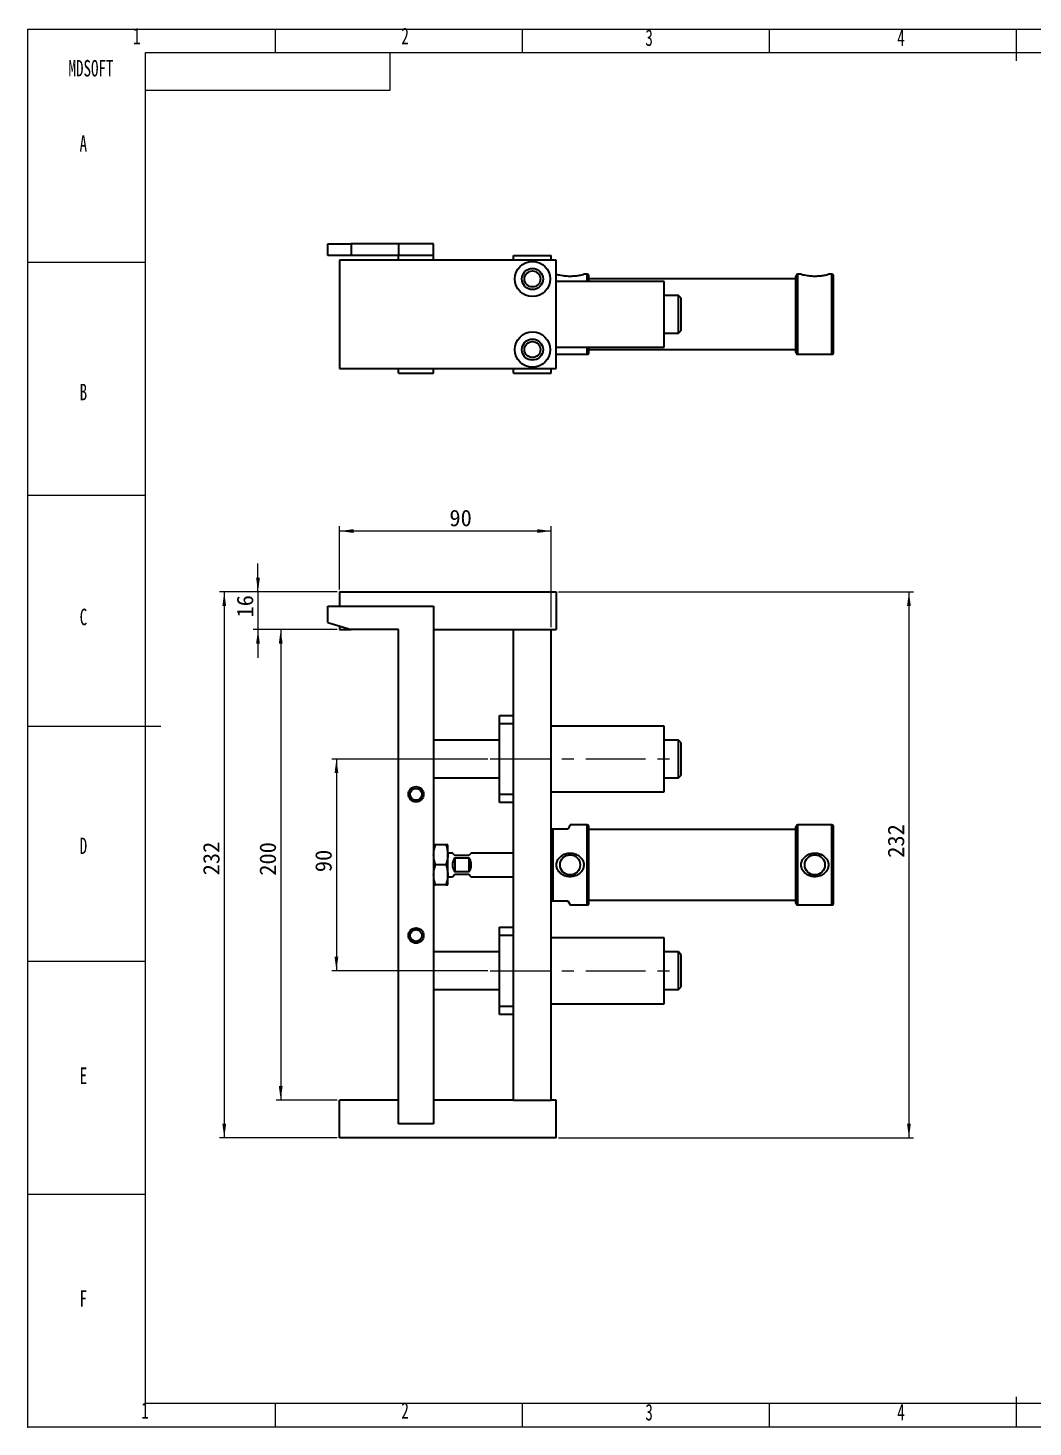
# Model space of a CAD drawing. Header units: millimetres. Extents: x -4 to 1692, y -357 to 300.
# Drawn here: x 0 to 213.6, y 0 to 297.2 of the extents above; entities that cross this region are included whole.
import ezdxf

# ---------------------------------------------------------------- set-up
doc = ezdxf.new("R2010")
doc.units = ezdxf.units.MM
doc.header["$PDSIZE"] = -1
doc.linetypes.add('CENTERX2', pattern=[20.32, 12.7, -2.54, 2.54, -2.54])
doc.styles.add('SLDTEXTSTYLE1', font='', dxfattribs={"width": 0.67})
doc.styles.add('SLDTEXTSTYLE5', font='')
doc.styles.get('SLDTEXTSTYLE1').set_extended_font_data('仿宋_GB2312')
doc.styles.get('SLDTEXTSTYLE5').set_extended_font_data('仿宋_GB2312')
doc.dimstyles.new('SLDDIMSTYLE2', dxfattribs={"dimtxt": 3.5, "dimasz": 3, "dimexe": 0, "dimexo": 0.0625, "dimgap": 0.875, "dimtad": 2, "dimlfac": 2, "dimrnd": 1e-09, "dimzin": 12, "dimdsep": 46, "dimtxsty": 'SLDTEXTSTYLE1', "dimsah": 1, "dimcen": 0.09, "dimadec": 0, "dimazin": 3, "dimtfac": 1, "dimtdec": 3, "dimtofl": 0, "dimtmove": 0, "dimatfit": 3, "dimfxl": 1, "dimfrac": 2, "dimtolj": 1, "dimtzin": 12, "dimarcsym": 0})
doc.dimstyles.new('SLDDIMSTYLE3', dxfattribs={"dimtxt": 3.5, "dimasz": 3, "dimexe": 0, "dimexo": 0.0625, "dimgap": 0.875, "dimtad": 2, "dimlfac": 2, "dimrnd": 1e-09, "dimzin": 12, "dimdsep": 46, "dimtxsty": 'SLDTEXTSTYLE1', "dimsah": 1, "dimcen": 0.09, "dimadec": 0, "dimazin": 3, "dimtfac": 1, "dimtdec": 3, "dimtmove": 0, "dimatfit": 0, "dimfxl": 1, "dimfrac": 2, "dimtolj": 1, "dimtzin": 12, "dimarcsym": 0})

# ---------------------------------------------------------------- blocks, each defined once
blk = doc.blocks.new('_D')
at = {"color": 7, "linetype": 'Continuous', "lineweight": 0, "transparency": 16777216}
for p, q in [((112.71, 177.42), (188.21, 177.42)), ((187.21, 177.42), (187.21, 61.42)), ((112.71, 61.42), (188.21, 61.42))]:
    blk.add_line(p, q, dxfattribs=at)
for points in [[(187.21, 177.42), (186.81, 174.42), (187.61, 174.42)], [(187.21, 61.42), (187.61, 64.42), (186.81, 64.42)]]:
    blk.add_solid(points, dxfattribs=at)
at = {"color": 7, "linetype": 'Continuous', "lineweight": 0, "transparency": 16777216, "insert": (182.7, 120.93), "char_height": 3.5, "attachment_point": 1, "rotation": 90, "style": 'SLDTEXTSTYLE5'}
blk.add_mtext('232', dxfattribs=at)
blk = doc.blocks.new('_D_1')
at = {"color": 7, "linetype": 'Continuous', "lineweight": 0, "transparency": 16777216}
for p, q in [((66.21, 177.92), (66.21, 191.35)), ((111.21, 190.35), (66.21, 190.35)), ((111.21, 169.92), (111.21, 191.35))]:
    blk.add_line(p, q, dxfattribs=at)
for points in [[(66.21, 190.35), (69.21, 189.95), (69.21, 190.75)], [(111.21, 190.35), (108.21, 190.75), (108.21, 189.95)]]:
    blk.add_solid(points, dxfattribs=at)
at = {"color": 7, "linetype": 'Continuous', "lineweight": 0, "transparency": 16777216, "insert": (89.56, 194.87), "char_height": 3.5, "attachment_point": 1, "style": 'SLDTEXTSTYLE5'}
blk.add_mtext('90', dxfattribs=at)
blk = doc.blocks.new('_D_2')
at = {"color": 7, "linetype": 'Continuous', "lineweight": 0, "transparency": 16777216}
for p, q in [((65.71, 169.42), (52.71, 169.42)), ((53.71, 169.42), (53.71, 69.42)), ((65.71, 69.42), (52.71, 69.42))]:
    blk.add_line(p, q, dxfattribs=at)
for points in [[(53.71, 169.42), (53.31, 166.42), (54.11, 166.42)], [(53.71, 69.42), (54.11, 72.42), (53.31, 72.42)]]:
    blk.add_solid(points, dxfattribs=at)
at = {"color": 7, "linetype": 'Continuous', "lineweight": 0, "transparency": 16777216, "insert": (49.2, 117.12), "char_height": 3.5, "attachment_point": 1, "rotation": 90, "style": 'SLDTEXTSTYLE5'}
blk.add_mtext('200', dxfattribs=at)
blk = doc.blocks.new('_D_3')
at = {"color": 7, "linetype": 'Continuous', "lineweight": 0, "transparency": 16777216}
for p, q in [((48.88, 177.42), (48.88, 183.42)), ((65.71, 177.42), (47.88, 177.42)), ((48.88, 177.42), (48.88, 169.42)), ((65.71, 169.42), (47.88, 169.42)), ((48.88, 169.42), (48.88, 163.42))]:
    blk.add_line(p, q, dxfattribs=at)
for points in [[(48.88, 177.42), (49.28, 180.42), (48.48, 180.42)], [(48.88, 169.42), (48.48, 166.42), (49.28, 166.42)]]:
    blk.add_solid(points, dxfattribs=at)
at = {"color": 7, "linetype": 'Continuous', "lineweight": 0, "transparency": 16777216, "insert": (44.37, 171.98), "char_height": 3.5, "attachment_point": 1, "rotation": 90, "style": 'SLDTEXTSTYLE5'}
blk.add_mtext('16', dxfattribs=at)
blk = doc.blocks.new('_D_4')
at = {"color": 7, "linetype": 'Continuous', "lineweight": 0, "transparency": 16777216}
for p, q in [((97.71, 141.92), (64.55, 141.92)), ((65.55, 141.92), (65.55, 96.92)), ((97.71, 96.92), (64.55, 96.92))]:
    blk.add_line(p, q, dxfattribs=at)
for points in [[(65.55, 141.92), (65.15, 138.92), (65.95, 138.92)], [(65.55, 96.92), (65.95, 99.92), (65.15, 99.92)]]:
    blk.add_solid(points, dxfattribs=at)
at = {"color": 7, "linetype": 'Continuous', "lineweight": 0, "transparency": 16777216, "insert": (61.04, 117.88), "char_height": 3.5, "attachment_point": 1, "rotation": 90, "style": 'SLDTEXTSTYLE5'}
blk.add_mtext('90', dxfattribs=at)
blk = doc.blocks.new('_D_5')
at = {"color": 7, "linetype": 'Continuous', "lineweight": 0, "transparency": 16777216}
for p, q in [((65.71, 177.42), (40.71, 177.42)), ((41.71, 177.42), (41.71, 61.42)), ((65.71, 61.42), (40.71, 61.42))]:
    blk.add_line(p, q, dxfattribs=at)
for points in [[(41.71, 177.42), (41.31, 174.42), (42.11, 174.42)], [(41.71, 61.42), (42.11, 64.42), (41.31, 64.42)]]:
    blk.add_solid(points, dxfattribs=at)
at = {"color": 7, "linetype": 'Continuous', "lineweight": 0, "transparency": 16777216, "insert": (37.2, 117.2), "char_height": 3.5, "attachment_point": 1, "rotation": 90, "style": 'SLDTEXTSTYLE5'}
blk.add_mtext('232', dxfattribs=at)

msp = doc.modelspace()

# ---------------------------------------------------------------- linework, layer by layer
at = {"color": 7, "linetype": 'Continuous', "lineweight": 0}
for p, q in [((0, 0), (0, 297)), ((0, 297), (420, 297)), ((52.5, 297), (52.5, 292)), ((105, 297), (105, 292)), ((157.5, 297), (157.5, 292)), ((0, 247.5), (25, 247.5)), ((0, 198), (25, 198)), ((0, 148.8993475), (28.2179945, 148.8993475)), ((0, 99), (25, 99)), ((0, 49.5), (25, 49.5)), ((52.5, 5), (52.5, 0)), ((52.5, 5), (52.5, 0)), ((105, 5), (105, 0)), ((105, 5), (105, 0)), ((157.5, 5), (157.5, 0)), ((157.5, 5), (157.5, 0)), ((420, 0), (0, 0))]:
    msp.add_line(p, q, dxfattribs=at)
at = {"color": 7, "linetype": 'Continuous', "lineweight": 15}
for p, q in [((210, 297), (210, 290.2448503)), ((25, 5), (25, 292)), ((25, 292), (415.0000004, 292)), ((77, 284), (77, 292)), ((25, 284), (77, 284)), ((210, 6.4261642), (210, 0)), ((415.0000004, 5), (25, 5))]:
    msp.add_line(p, q, dxfattribs=at)
at = {"color": 7, "linetype": 'Continuous', "lineweight": 30}
for p, q in [((63.7124171, 248.8980144), (63.7124171, 251.3980144)), ((63.7124171, 251.3980144), (68.7124171, 251.3980144)), ((68.7124171, 251.3980144), (68.7124171, 248.8980144)), ((78.7124171, 251.3980144), (68.7124171, 251.3980144)), ((78.7124171, 251.3980144), (78.7124171, 248.8980144)), ((86.2124171, 251.3980144), (78.7124171, 251.3980144)), ((86.2124171, 248.8980144), (86.2124171, 251.3980144)), ((68.7124171, 248.8980144), (63.7124171, 248.8980144)), ((66.2124171, 247.8980144), (66.2124171, 224.8980144)), ((112.2124171, 247.8980144), (66.2124171, 247.8980144)), ((78.7124171, 248.8980144), (68.7124171, 248.8980144)), ((86.2124171, 248.8980144), (78.7124171, 248.8980144)), ((78.7124171, 247.8980144), (78.7124171, 248.8980144)), ((86.2124171, 247.8980144), (86.2124171, 248.8980144)), ((103.2124171, 247.8980144), (103.2124171, 248.8980144)), ((103.2124171, 248.8980144), (111.2124171, 248.8980144)), ((111.2124171, 247.8980144), (111.2124171, 248.8980144)), ((112.2124171, 224.8980144), (112.2124171, 247.8980144)), ((112.3543962, 244.8980144), (112.2124171, 244.8980144)), ((118.8124171, 244.8980144), (118.0840764, 244.8980144)), ((119.2124171, 243.3980144), (119.2124171, 244.4980144)), ((163.2124171, 243.8980144), (119.2124171, 243.8980144)), ((163.2124171, 236.3980144), (163.2124171, 244.4980144)), ((164.3543962, 244.8980144), (163.6124171, 244.8980144)), ((170.8124171, 244.8980144), (170.0840764, 244.8980144)), ((171.2124171, 236.3980144), (171.2124171, 244.4980144)), ((135.2124171, 243.3980144), (112.2124171, 243.3980144)), ((135.2124171, 236.3980144), (135.2124171, 243.3980144)), ((138.2124171, 240.3980144), (135.2124171, 240.3980144)), ((138.7124171, 239.8980144), (138.2124171, 240.3980144)), ((138.2124171, 232.3980144), (138.2124171, 240.3980144)), ((138.7124171, 239.8980144), (138.7124171, 232.8980144)), ((135.2124171, 229.3980144), (135.2124171, 236.3980144)), ((163.2124171, 228.2980144), (163.2124171, 236.3980144)), ((171.2124171, 228.2980144), (171.2124171, 236.3980144)), ((135.2124171, 232.3980144), (138.2124171, 232.3980144)), ((138.2124171, 232.3980144), (138.7124171, 232.8980144)), ((112.2124171, 229.3980144), (135.2124171, 229.3980144)), ((119.2124171, 228.2980144), (119.2124171, 229.3980144)), ((119.2124171, 228.8980144), (163.2124171, 228.8980144)), ((112.2124171, 227.8980144), (118.8124171, 227.8980144)), ((163.6124171, 227.8980144), (170.8124171, 227.8980144)), ((66.2124171, 224.8980144), (112.2124171, 224.8980144)), ((78.7124171, 223.8980144), (78.7124171, 224.8980144)), ((78.7124171, 223.8980144), (86.2124171, 223.8980144)), ((86.2124171, 223.8980144), (86.2124171, 224.8980144)), ((103.2124171, 223.8980144), (103.2124171, 224.8980144)), ((103.2124171, 223.8980144), (111.2124171, 223.8980144)), ((111.2124171, 223.8980144), (111.2124171, 224.8980144)), ((66.2124171, 177.4206947), (112.2124171, 177.4206947)), ((66.2124171, 177.4206947), (66.2124171, 174.4206947)), ((112.2124171, 177.4206947), (112.2124171, 169.4206947)), ((63.7124171, 170.9206947), (63.7124171, 174.4206947)), ((63.7124171, 174.4206947), (86.2124171, 174.4206947)), ((86.2124171, 174.4206947), (86.2124171, 64.4206947)), ((63.7124171, 170.9206947), (68.7124171, 169.4206947)), ((66.2124171, 170.1706947), (66.2124171, 169.4206947)), ((66.2124171, 169.4206947), (68.7124171, 169.4206947)), ((78.7124171, 169.4206947), (68.7124171, 169.4206947)), ((78.7124171, 64.4206947), (78.7124171, 169.4206947)), ((86.2124171, 169.4206947), (103.2124171, 169.4206947)), ((103.2124171, 169.4206947), (111.2124171, 169.4206947)), ((103.2124171, 69.4206947), (103.2124171, 169.4206947)), ((111.2124171, 169.4206947), (112.2124171, 169.4206947)), ((111.2124171, 69.4206947), (111.2124171, 169.4206947)), ((100.2124171, 149.4206947), (100.2124171, 151.1706947)), ((100.2124171, 151.1706947), (103.2124171, 151.1706947)), ((103.2124171, 149.4206947), (100.2124171, 149.4206947)), ((100.2124171, 134.4206947), (100.2124171, 149.4206947)), ((135.2124171, 148.9206947), (111.2124171, 148.9206947)), ((135.2124171, 134.9206947), (135.2124171, 148.9206947)), ((100.2124171, 145.9206947), (86.2124171, 145.9206947)), ((138.2124171, 145.9206947), (135.2124171, 145.9206947)), ((138.7124171, 145.4206947), (138.2124171, 145.9206947)), ((138.2124171, 137.9206947), (138.2124171, 145.9206947)), ((138.7124171, 145.4206947), (138.7124171, 138.4206947)), ((86.2124171, 137.9206947), (100.2124171, 137.9206947)), ((135.2124171, 137.9206947), (138.2124171, 137.9206947)), ((138.2124171, 137.9206947), (138.7124171, 138.4206947)), ((100.2124171, 134.4206947), (103.2124171, 134.4206947)), ((100.2124171, 132.6706947), (100.2124171, 134.4206947)), ((111.2124171, 134.9206947), (135.2124171, 134.9206947)), ((103.2124171, 132.6706947), (100.2124171, 132.6706947)), ((115.2124171, 127.9206947), (114.6928018, 127.0206947)), ((118.8124171, 127.9206947), (115.2124171, 127.9206947)), ((170.8124171, 127.9206947), (163.6124171, 127.9206947)), ((111.6124171, 111.8206947), (111.6124171, 127.0206947)), ((114.6928018, 127.0206947), (111.6124171, 127.0206947)), ((119.2124171, 111.3206947), (119.2124171, 127.5206946)), ((163.2124171, 126.9206947), (119.2124171, 126.9206947)), ((163.2124171, 111.3206947), (163.2124171, 127.5206946)), ((171.2124171, 111.3206947), (171.2124171, 127.5206946)), ((88.8328224, 123.6706947), (86.5920118, 123.6706947)), ((89.2124171, 121.5456947), (89.2124171, 123.6706947)), ((90.2124171, 121.9206947), (89.2124171, 121.9206947)), ((90.7124171, 121.4206947), (90.2124171, 121.9206947)), ((94.2124171, 121.9206947), (93.7124171, 121.4206947)), ((103.2124171, 121.9206947), (94.2124171, 121.9206947)), ((88.8328224, 119.4206947), (86.5920118, 119.4206947)), ((89.2124171, 117.2956947), (89.2124171, 121.5456947)), ((93.7124171, 121.4206947), (90.7124171, 121.4206947)), ((90.7124171, 120.9206947), (93.7124171, 120.9206947)), ((90.7124171, 120.9206947), (90.7124171, 117.9206947)), ((93.7124171, 120.9206947), (93.7124171, 117.9206947)), ((89.2124171, 115.1706947), (89.2124171, 117.2956947)), ((89.2124171, 116.9206947), (90.2124171, 116.9206947)), ((90.2124171, 116.9206947), (90.7124171, 117.4206947)), ((93.7124171, 117.9206947), (90.7124171, 117.9206947)), ((90.7124171, 117.4206947), (93.7124171, 117.4206947)), ((93.7124171, 117.4206947), (94.2124171, 116.9206947)), ((94.2124171, 116.9206947), (103.2124171, 116.9206947)), ((88.8328224, 115.1706947), (86.5920118, 115.1706947)), ((111.6124171, 111.8206947), (114.6928018, 111.8206947)), ((114.6928018, 111.8206947), (115.2124171, 110.9206947)), ((115.2124171, 110.9206947), (118.8124171, 110.9206947)), ((119.2124171, 111.9206947), (163.2124171, 111.9206947)), ((163.6124171, 110.9206947), (170.8124171, 110.9206947)), ((100.2124171, 106.1706947), (103.2124171, 106.1706947)), ((100.2124171, 104.4206947), (100.2124171, 106.1706947)), ((103.2124171, 104.4206947), (100.2124171, 104.4206947)), ((100.2124171, 89.4206947), (100.2124171, 104.4206947)), ((135.2124171, 103.9206947), (111.2124171, 103.9206947)), ((135.2124171, 89.9206947), (135.2124171, 103.9206947)), ((100.2124171, 100.9206947), (86.2124171, 100.9206947)), ((138.2124171, 100.9206947), (135.2124171, 100.9206947)), ((138.7124171, 100.4206947), (138.2124171, 100.9206947)), ((138.2124171, 92.9206947), (138.2124171, 100.9206947)), ((138.7124171, 100.4206947), (138.7124171, 93.4206947)), ((86.2124171, 92.9206947), (100.2124171, 92.9206947)), ((135.2124171, 92.9206947), (138.2124171, 92.9206947)), ((138.2124171, 92.9206947), (138.7124171, 93.4206947)), ((100.2124171, 89.4206947), (103.2124171, 89.4206947)), ((100.2124171, 87.6706947), (100.2124171, 89.4206947)), ((111.2124171, 89.9206947), (135.2124171, 89.9206947)), ((103.2124171, 87.6706947), (100.2124171, 87.6706947)), ((66.2124171, 61.4206947), (66.2124171, 69.4206947)), ((78.7124171, 69.4206947), (66.2124171, 69.4206947)), ((103.2124171, 69.4206947), (86.2124171, 69.4206947)), ((103.2124171, 69.4206947), (111.2124171, 69.4206947)), ((112.2124171, 69.4206947), (111.2124171, 69.4206947)), ((112.2124171, 61.4206947), (112.2124171, 69.4206947)), ((86.2124171, 64.4206947), (78.7124171, 64.4206947)), ((112.2124171, 61.4206947), (66.2124171, 61.4206947))]:
    msp.add_line(p, q, dxfattribs=at)
at = {"color": 8, "linetype": 'Continuous', "lineweight": 30}
for p, q in [((118.8124171, 243.3980144), (118.8124171, 244.8980144)), ((163.6124171, 236.3980144), (163.6124171, 244.8980144)), ((170.8124171, 236.3980144), (170.8124171, 244.8980144)), ((163.6124171, 227.8980144), (163.6124171, 236.3980144)), ((170.8124171, 227.8980144), (170.8124171, 236.3980144)), ((118.8124171, 227.8980144), (118.8124171, 229.3980144)), ((118.8124171, 110.9206947), (118.8124171, 127.9206947)), ((163.6124171, 110.9206947), (163.6124171, 127.9206947)), ((170.8124171, 110.9206947), (170.8124171, 127.9206947))]:
    msp.add_line(p, q, dxfattribs=at)
at = {"color": 7, "linetype": 'CENTERX2', "lineweight": 0}
for p, q in [((98.2124171, 141.9206947), (137.2124171, 141.9206947)), ((98.2124171, 96.9206947), (137.2124171, 96.9206947))]:
    msp.add_line(p, q, dxfattribs=at)
at = {"color": 7, "linetype": 'Continuous', "lineweight": 30}
for centre, radius in [((107.2124171, 243.8980144), 3.75), ((107.2124171, 243.8980144), 2.25), ((107.2124171, 243.8980144), 1.7), ((107.2124171, 228.8980144), 3.75), ((107.2124171, 228.8980144), 2.25), ((107.2124171, 228.8980144), 1.7), ((82.4624171, 134.4206947), 1.625), ((82.4624171, 134.4206947), 1.25), ((115.2124171, 119.4206947), 2.1415), ((167.2124171, 119.4206947), 2.1415), ((82.4624171, 104.4206947), 1.625), ((82.4624171, 104.4206947), 1.25)]:
    msp.add_circle(centre, radius, dxfattribs=at)
for centre, radius, start, end in [((118.8124171, 244.4980144), 0.4, 0, 90), ((163.6124171, 244.4980144), 0.4, 90, 180), ((170.8124171, 244.4980144), 0.4, 0, 90), ((118.8124171, 228.2980144), 0.4, 270, 0), ((163.6124171, 228.2980144), 0.4, 180, 270), ((170.8124171, 228.2980144), 0.4, 270, 0), ((118.8124171, 127.5206947), 0.4, 0, 90), ((163.6124171, 127.5206947), 0.4, 90, 180), ((170.8124171, 127.5206947), 0.4, 0, 90), ((92.7124171, 119.4206947), 2.5, 143.130102354, 216.869897646), ((91.7124171, 119.4206947), 2.5, 323.130102354, 36.869897646), ((118.8124171, 111.3206947), 0.4, 270, 0), ((163.6124171, 111.3206947), 0.4, 180, 270), ((170.8124171, 111.3206947), 0.4, 270, 0)]:
    msp.add_arc(centre, radius, start, end, dxfattribs=at)
for points, knots in [([(112.3543962, 244.8895688), (112.3456941, 244.8917583), (112.316554, 244.8990901), (112.5314561, 244.8448685), (112.9582405, 244.7484009), (113.6311117, 244.6256451), (114.5209505, 244.5255735), (115.555388, 244.5062141), (116.5799902, 244.5913202), (117.4038725, 244.7339193), (117.9158067, 244.8498586), (118.1317604, 244.9050093), (118.0902302, 244.8945745), (118.0840764, 244.8930283)], [0, 0, 0, 0, 0.0354176575, 0.1186008235, 0.2055179185, 0.3041759925, 0.4170071793, 0.5389964986, 0.6631112042, 0.7865841777, 0.8844946385, 0.9828849344, 1, 1, 1, 1]), ([(164.3543962, 244.8895688), (164.3456941, 244.8917583), (164.316554, 244.8990901), (164.5314561, 244.8448685), (164.9582405, 244.7484009), (165.6311117, 244.6256451), (166.5209505, 244.5255735), (167.555388, 244.5062141), (168.5799902, 244.5913202), (169.4038725, 244.7339193), (169.9158067, 244.8498586), (170.1317604, 244.9050093), (170.0902302, 244.8945745), (170.0840764, 244.8930283)], [0, 0, 0, 0, 0.03541765749, 0.11860082353, 0.20551791849, 0.30417599251, 0.41700717931, 0.5389964986, 0.66311120424, 0.78658417767, 0.88449463852, 0.98288493442, 1, 1, 1, 1]), ([(111.6124171, 127.0206947), (111.6036456, 127.0206947), (111.5745293, 127.0206947), (111.51747, 127.0206947), (111.4359503, 127.0206947), (111.3311115, 127.0206947), (111.2304663, 127.0206947), (111.2193713, 127.0206947), (111.2124171, 127.0206947)], [0, 0, 0, 0, 0.022695099, 0.0753347437, 0.1526538548, 0.2829533788, 0.5505585119, 1, 1, 1, 1]), ([(86.2124171, 121.5456947), (86.2128703, 121.5960626), (86.2163025, 121.9775036), (86.299207, 122.696693), (86.4938158, 123.3440501), (86.5920118, 123.6706947)], [0, 0, 0, 0, 0.0700880251, 0.5307833989, 1, 1, 1, 1]), ([(86.5920118, 123.6706947), (86.4422349, 123.6706947), (86.238548, 123.6706947), (86.2178858, 123.6706947), (86.2124171, 123.6706947)], [0, 0, 0, 0, 0.7353286782, 1, 1, 1, 1]), ([(88.8328224, 123.6706947), (88.9389183, 123.3255853), (89.1530555, 122.6290392), (89.1925104, 121.9089898), (89.2124171, 121.5456947)], [0, 0, 0, 0, 0.49545796348, 1, 1, 1, 1]), ([(89.2124171, 123.6706947), (89.2069484, 123.6706947), (89.1862862, 123.6706947), (88.9825992, 123.6706947), (88.8328224, 123.6706947)], [0, 0, 0, 0, 0.2646713218, 1, 1, 1, 1]), ([(113.291182, 121.2930729), (113.0963615, 121.1151811), (112.6777484, 120.7329427), (112.331649, 119.9525313), (112.2953914, 119.1374577), (112.5213453, 118.4192921), (112.961408, 117.7929077), (113.6300557, 117.2705646), (114.5213727, 116.9295024), (115.5548748, 116.8701044), (116.5816169, 117.1450655), (117.3984461, 117.7049122), (117.931473, 118.4469739), (118.1457089, 119.2386119), (118.0636694, 120.0097508), (117.7504278, 120.6875309), (117.2194106, 121.277053), (116.4559828, 121.7375378), (115.4915742, 121.9751065), (114.4431197, 121.8988789), (113.7045296, 121.5958291), (113.3573301, 121.3415231), (113.291182, 121.293073)], [0, 0, 0, 0, 0.0467335136, 0.1004168823, 0.1462471459, 0.1878456183, 0.2313113644, 0.2806485725, 0.3370735108, 0.3980782738, 0.4601459061, 0.521892619, 0.5708559586, 0.6200592554, 0.6632876516, 0.7050101235, 0.7505205204, 0.8028026582, 0.8615776261, 0.9233094783, 0.9853889934, 1, 1, 1, 1]), ([(165.291182, 121.2930729), (165.0963615, 121.1151811), (164.6777484, 120.7329427), (164.331649, 119.9525313), (164.2953914, 119.1374577), (164.5213453, 118.4192921), (164.961408, 117.7929077), (165.6300557, 117.2705646), (166.5213727, 116.9295024), (167.5548748, 116.8701044), (168.5816169, 117.1450655), (169.3984461, 117.7049122), (169.931473, 118.4469739), (170.1457089, 119.2386119), (170.0636694, 120.0097508), (169.7504278, 120.6875309), (169.2194106, 121.277053), (168.4559828, 121.7375378), (167.4915742, 121.9751065), (166.4431197, 121.8988789), (165.7045296, 121.5958291), (165.3573301, 121.3415231), (165.291182, 121.293073)], [0, 0, 0, 0, 0.0467335136, 0.1004168823, 0.1462471459, 0.1878456183, 0.2313113644, 0.2806485725, 0.3370735108, 0.3980782738, 0.4601459061, 0.521892619, 0.5708559586, 0.6200592554, 0.6632876516, 0.7050101235, 0.7505205204, 0.8028026582, 0.8615776261, 0.9233094783, 0.9853889934, 1, 1, 1, 1]), ([(86.5920118, 119.4206947), (86.4859158, 119.765804), (86.2717786, 120.4623502), (86.2323237, 121.1823995), (86.2124171, 121.5456947)], [0, 0, 0, 0, 0.4954579635, 1, 1, 1, 1]), ([(86.2124171, 117.2956947), (86.2128703, 117.3460626), (86.2163025, 117.7275036), (86.299207, 118.446693), (86.4938158, 119.0940501), (86.5920118, 119.4206947)], [0, 0, 0, 0, 0.0700880251, 0.5307833989, 1, 1, 1, 1]), ([(89.2124171, 121.5456947), (89.2119638, 121.4953268), (89.2085316, 121.1138857), (89.1256271, 120.3946963), (88.9310184, 119.7473393), (88.8328224, 119.4206947)], [0, 0, 0, 0, 0.0700880251, 0.5307833989, 1, 1, 1, 1]), ([(88.8328224, 119.4206947), (88.9389183, 119.0755853), (89.1530555, 118.3790392), (89.1925104, 117.6589898), (89.2124171, 117.2956947)], [0, 0, 0, 0, 0.4954579635, 1, 1, 1, 1]), ([(86.5920118, 115.1706947), (86.4859158, 115.515804), (86.2717786, 116.2123502), (86.2323237, 116.9323995), (86.2124171, 117.2956947)], [0, 0, 0, 0, 0.49545796348, 1, 1, 1, 1]), ([(89.2124171, 117.2956947), (89.2119638, 117.2453268), (89.2085316, 116.8638857), (89.1256271, 116.1446963), (88.9310184, 115.4973393), (88.8328224, 115.1706947)], [0, 0, 0, 0, 0.0700880251, 0.5307833989, 1, 1, 1, 1]), ([(86.2124171, 115.1706947), (86.2178858, 115.1706947), (86.238548, 115.1706947), (86.4422349, 115.1706947), (86.5920118, 115.1706947)], [0, 0, 0, 0, 0.2646713218, 1, 1, 1, 1]), ([(88.8328224, 115.1706947), (88.9825992, 115.1706947), (89.1862862, 115.1706947), (89.2069484, 115.1706947), (89.2124171, 115.1706947)], [0, 0, 0, 0, 0.7353286782, 1, 1, 1, 1]), ([(111.2124171, 111.8206947), (111.2181859, 111.8206947), (111.2285417, 111.8206947), (111.3197722, 111.8206947), (111.4383717, 111.8206947), (111.529213, 111.8206947), (111.5805635, 111.8206947), (111.6085298, 111.8206947), (111.6124171, 111.8206947)], [0, 0, 0, 0, 0.3944594337, 0.7081048403, 0.8656886661, 0.9275602151, 0.9899308943, 1, 1, 1, 1])]:
    msp.add_open_spline(points, degree=3, knots=knots, dxfattribs=at)
at = {"color": 7, "linetype": 'Continuous', "lineweight": 0}
msp.add_point((0, 0), dxfattribs=at)
msp.add_point((0, 0), dxfattribs=at)

# ---------------------------------------------------------------- texts
at = {"color": 7, "linetype": 'Continuous', "lineweight": 0, "char_height": 3.5, "attachment_point": 1, "style": 'SLDTEXTSTYLE1'}
for s, insert in [('1', (22.3297897, 297.2624412)), ('2', (79.3499704, 297.2624412)), ('3', (131.1959467, 296.9054412)), ('4', (184.7269349, 296.909666)), ('MDSOFT', (8.6106608, 290.4198312)), ('A', (10.9625425, 274.4453779)), ('B', (10.979442, 221.6228021)), ('C', (10.9878917, 173.8481749)), ('D', (10.9878917, 125.2306897)), ('E', (10.9836668, 76.3808376)), ('F', (10.9709923, 29.0413135)), ('1', (24.0882012, 5.2624412)), ('2', (79.3499704, 5.2624412)), ('3', (131.1959467, 4.9054412)), ('4', (184.7269349, 4.9054412))]:
    msp.add_mtext(s, dxfattribs=dict(at, insert=insert))

# ---------------------------------------------------------------- dimensions: what is measured, and where the dimension line sits
at = {"color": 7, "linetype": 'Continuous', "lineweight": 0}
dim = msp.add_linear_dim(base=(66.2124171, 190.3538359), p1=(111.2124171, 169.4206947), p2=(66.2124171, 177.4206947), dimstyle='SLDDIMSTYLE2', dxfattribs=at)
dim.commit()
dim.dimension.update_dxf_attribs({"geometry": '_D_1', "text_midpoint": (90.9187242, 190.3538359), "dimtype": 160})
for base, p1, p2, dimstyle, picture, middle in [((48.884411, 169.4206947), (66.2124171, 177.4206947), (66.2124171, 169.4206947), 'SLDDIMSTYLE3', '_D_3', (48.884411, 173.345517)), ((41.7124171, 61.4206947), (66.2124171, 177.4206947), (66.2124171, 61.4206947), 'SLDDIMSTYLE2', '_D_5', (41.7124171, 119.244388)), ((187.2124171, 61.4206947), (112.2124171, 177.4206947), (112.2124171, 61.4206947), 'SLDDIMSTYLE2', '_D', (187.2124171, 122.9712974)), ((53.7124171, 69.4206947), (66.2124171, 169.4206947), (66.2124171, 69.4206947), 'SLDDIMSTYLE2', '_D_2', (53.7124171, 119.1627192)), ((65.5529665, 96.9206947), (98.2124171, 141.9206947), (98.2124171, 96.9206947), 'SLDDIMSTYLE2', '_D_4', (65.5529665, 119.244388))]:
    dim = msp.add_linear_dim(base=base, p1=p1, p2=p2, angle=90, dimstyle=dimstyle, dxfattribs=at)
    dim.commit()
    dim.dimension.update_dxf_attribs({"geometry": picture, "text_midpoint": middle, "dimtype": 160})

doc.saveas('drawing.dxf')
